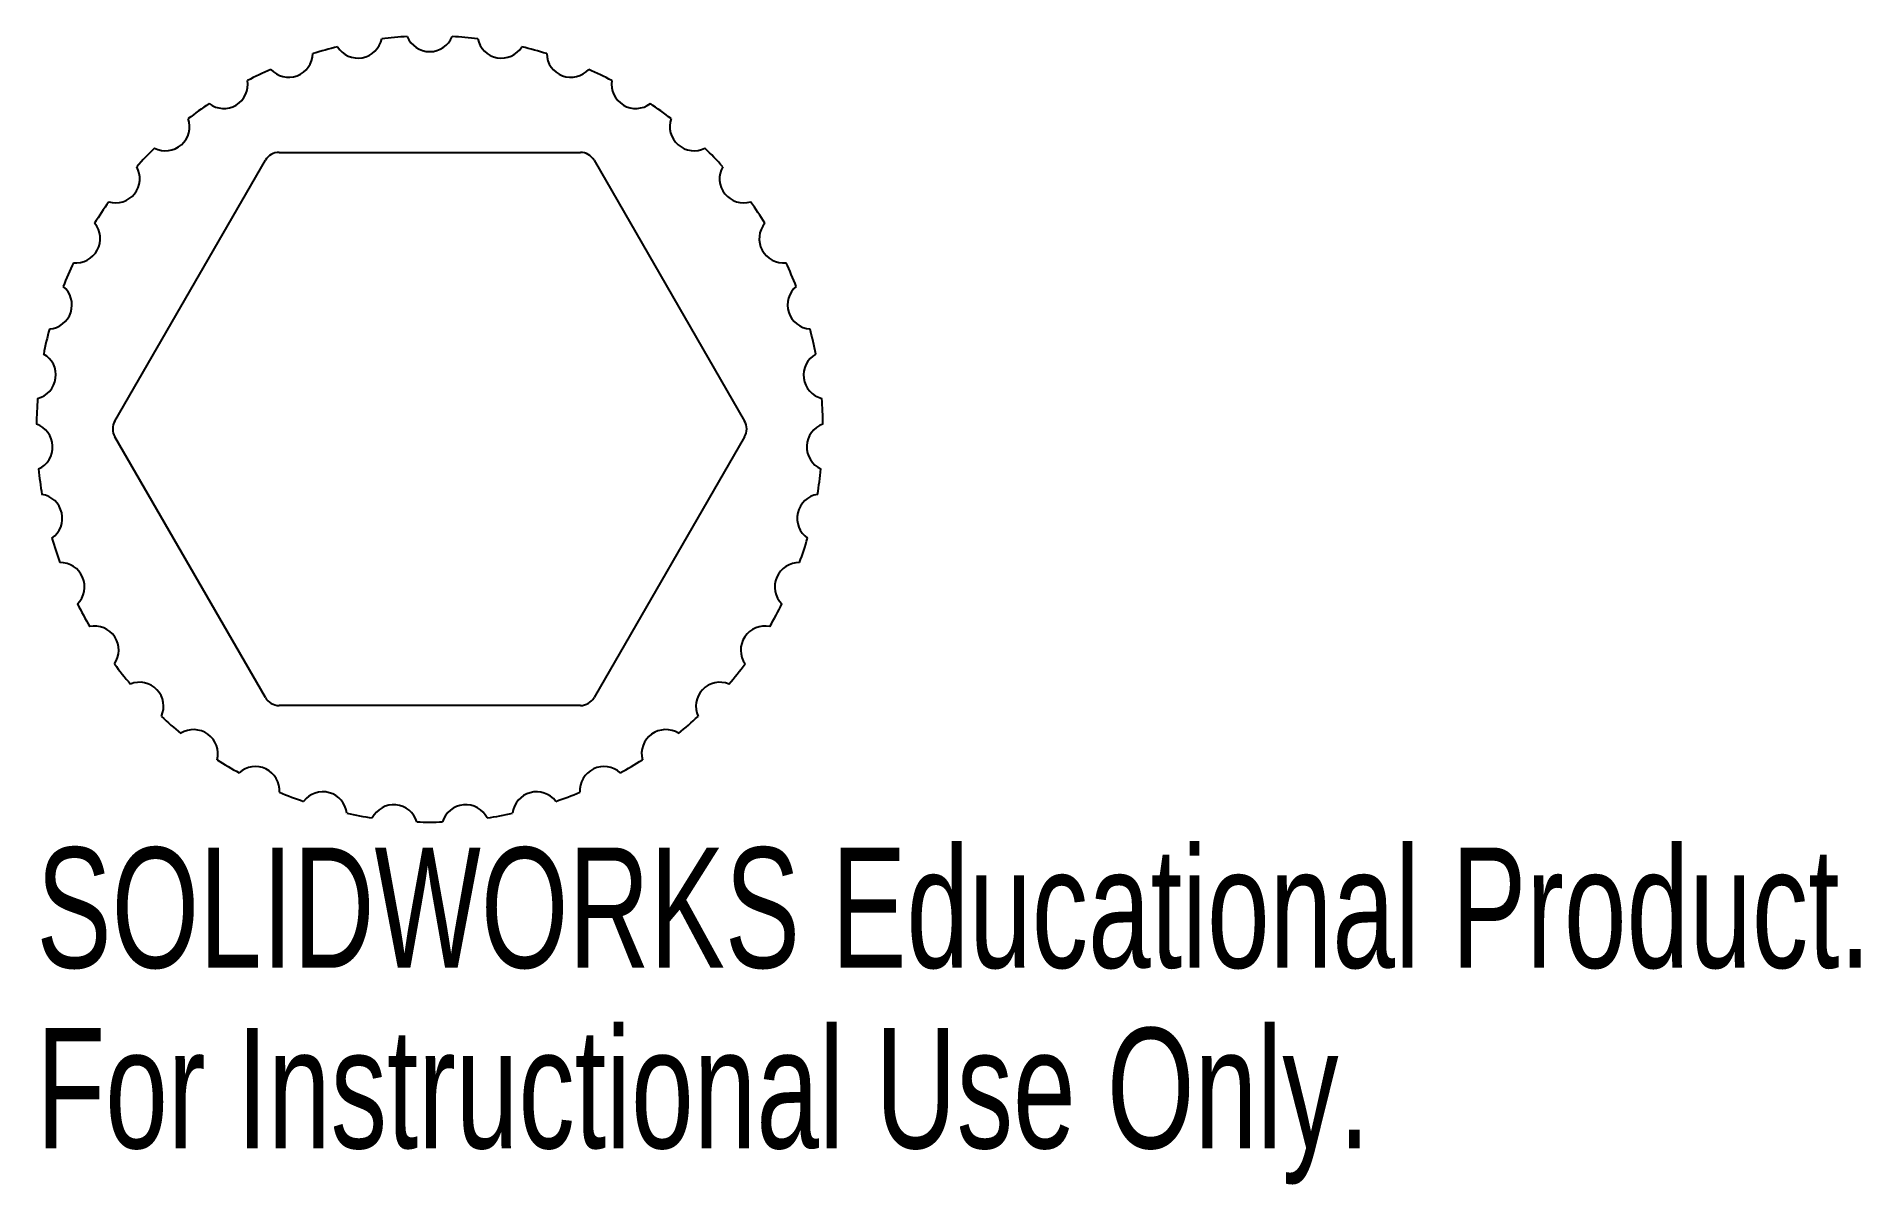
# Model space of a CAD drawing. Header units: inches. Extents: x -0.62 to 2.26, y -1.2 to 0.62.
import ezdxf

# ---------------------------------------------------------------- set-up
doc = ezdxf.new("R2010")
doc.units = ezdxf.units.IN
doc.header["$MEASUREMENT"] = 0
doc.styles.add('SLDTEXTSTYLE0', font='TXT', dxfattribs={"width": 0.7})

msp = doc.modelspace()

# ---------------------------------------------------------------- linework, layer by layer
at = {"color": 7, "linetype": 'Continuous', "lineweight": 25}
for p, q in [((-0.2382, 0.4375), (0.2382, 0.4375)), ((-0.498, 0.0125), (-0.2598, 0.425)), ((0.2598, 0.425), (0.498, 0.0125)), ((-0.2598, -0.425), (-0.498, -0.0125)), ((0.498, -0.0125), (0.2598, -0.425)), ((0.2382, -0.4375), (-0.2382, -0.4375))]:
    msp.add_line(p, q, dxfattribs=at)
for centre, radius, start, end in [((-0.1134, 0.6249), 0.0382, 212.1267, 348.4447), ((0, 0), 0.6219, 93.2684, 97.0173), ((0, 0.6351), 0.0382, 201.841, 338.159), ((0, 0), 0.6219, 82.9827, 86.7316), ((0.1134, 0.6249), 0.0382, 191.5553, 327.8733), ((-0.2232, 0.5946), 0.0382, 222.4124, 358.7305), ((0, 0), 0.6219, 103.5541, 107.303), ((0, 0), 0.6219, 72.697, 76.4459), ((0.2232, 0.5946), 0.0382, 181.2695, 317.5876), ((-0.3258, 0.5452), 0.0382, 232.6981, 9.0162), ((0, 0), 0.6219, 113.8398, 117.5887), ((0, 0), 0.6219, 62.4113, 66.1602), ((0.3258, 0.5452), 0.0382, 170.9838, 307.3019), ((-0.4179, 0.4783), 0.0382, 242.9838, 19.3019), ((0, 0), 0.6219, 124.1255, 127.8745), ((0, 0), 0.6219, 52.1255, 55.8745), ((0.4179, 0.4783), 0.0382, 160.6981, 297.0162), ((0, 0), 0.6219, 134.4113, 138.1602), ((-0.2382, 0.4125), 0.025, 90, 150), ((0.2382, 0.4125), 0.025, 30, 90), ((0, 0), 0.6219, 41.8398, 45.5887), ((-0.4966, 0.396), 0.0382, 253.2695, 29.5876), ((0.4966, 0.396), 0.0382, 150.4124, 286.7305), ((0, 0), 0.6219, 144.697, 148.4459), ((0, 0), 0.6219, 31.5541, 35.303), ((-0.5593, 0.301), 0.0382, 263.5553, 39.8733), ((0.5593, 0.301), 0.0382, 140.1267, 276.4447), ((0, 0), 0.6219, 154.9827, 158.7316), ((0, 0), 0.6219, 21.2684, 25.0173), ((-0.604, 0.1963), 0.0382, 273.841, 50.159), ((0.604, 0.1963), 0.0382, 129.841, 266.159), ((0, 0), 0.6219, 165.2684, 169.0173), ((0, 0), 0.6219, 10.9827, 14.7316), ((-0.6294, 0.0853), 0.0382, 284.1267, 60.4447), ((0.6294, 0.0853), 0.0382, 119.5553, 255.8733), ((0, 0), 0.6219, 175.5541, 179.303), ((0, 0), 0.6219, 0.697, 4.4459), ((-0.6345, -0.0285), 0.0382, 294.4124, 70.7305), ((-0.4763, 0), 0.025, 150, 210), ((0.4763, 0), 0.025, 330, 30), ((0.6345, -0.0285), 0.0382, 109.2695, 245.5876), ((0, 0), 0.6219, 185.8398, 189.5887), ((0, 0), 0.6219, 350.4113, 354.1602), ((-0.6192, -0.1413), 0.0382, 304.6981, 81.0162), ((0.6192, -0.1413), 0.0382, 98.9838, 235.3019), ((0, 0), 0.6219, 196.1255, 199.8745), ((0, 0), 0.6219, 340.1255, 343.8745), ((-0.584, -0.2496), 0.0382, 314.9838, 91.3019), ((0.584, -0.2496), 0.0382, 88.6981, 225.0162), ((0, 0), 0.6219, 206.4113, 210.1602), ((0, 0), 0.6219, 329.8398, 333.5887), ((-0.5301, -0.3499), 0.0382, 325.2695, 101.5876), ((0.5301, -0.3499), 0.0382, 78.4124, 214.7305), ((0, 0), 0.6219, 216.697, 220.4459), ((0, 0), 0.6219, 319.5541, 323.303), ((-0.4591, -0.4389), 0.0382, 335.5553, 111.8733), ((0.4591, -0.4389), 0.0382, 68.1267, 204.4447), ((-0.2382, -0.4125), 0.025, 210, 270), ((0.2382, -0.4125), 0.025, 270, 330), ((0, 0), 0.6219, 226.9827, 230.7316), ((0, 0), 0.6219, 309.2684, 313.0173), ((-0.3733, -0.5138), 0.0382, 345.841, 122.159), ((0.3733, -0.5138), 0.0382, 57.841, 194.159), ((0, 0), 0.6219, 237.2684, 241.0173), ((-0.2756, -0.5722), 0.0382, 356.1267, 132.4447), ((0.2756, -0.5722), 0.0382, 47.5553, 183.8733), ((0, 0), 0.6219, 298.9827, 302.7316), ((0, 0), 0.6219, 247.5541, 251.303), ((-0.169, -0.6122), 0.0382, 6.4124, 142.7305), ((0.169, -0.6122), 0.0382, 37.2695, 173.5876), ((0, 0), 0.6219, 288.697, 292.4459), ((-0.0569, -0.6326), 0.0382, 16.6981, 153.0162), ((0.0569, -0.6326), 0.0382, 26.9838, 163.3019), ((0, 0), 0.6219, 257.8398, 261.5887), ((0, 0), 0.6219, 268.1255, 271.8745), ((0, 0), 0.6219, 278.4113, 282.1602)]:
    msp.add_arc(centre, radius, start, end, dxfattribs=at)

# ---------------------------------------------------------------- texts
at = {"color": 7, "linetype": 'Continuous', "char_height": 0.1903, "attachment_point": 1, "style": 'SLDTEXTSTYLE0'}
for s, insert in [('SOLIDWORKS Educational Product.', (-0.6219, -0.6621)), ('For Instructional Use Only.', (-0.6219, -0.9475))]:
    msp.add_mtext(s, dxfattribs=dict(at, insert=insert))

doc.saveas('drawing.dxf')
